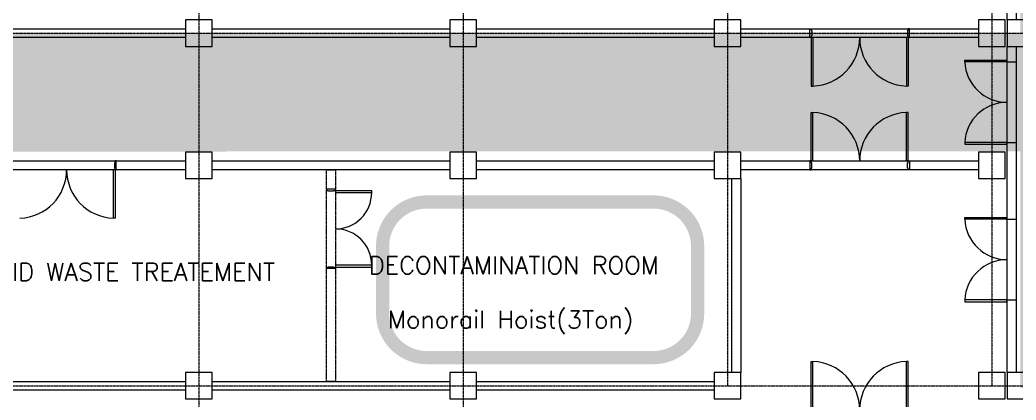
# Model space of a CAD drawing. Extents: x -59767 to 1106559, y -1290 to 1129522.
# Drawn here: x 100148 to 122758, y 266770 to 275395 of the extents above; entities that cross this region are included whole.
import ezdxf
from ezdxf.enums import TextEntityAlignment as Align

# ---------------------------------------------------------------- set-up
doc = ezdxf.new("R2010")
doc.units = 0
for name, pattern in [('CENTER', [2, 1.25, -0.25, 0.25, -0.25]), ('HID', [3, 2, -1]), ('HIDDEN', [0.375, 0.25, -0.125])]:
    doc.linetypes.add(name, pattern=pattern)
for name, color, linetype, lineweight in [('00_Crane', 1, 'CONTINUOUS', 15), ('COLUMN', 2, 'CONTINUOUS', 9), ('DOOR', 4, 'CONTINUOUS', 9), ('DRY WALL', 254, 'HIDDEN', 9), ('TEXT', 3, 'CONTINUOUS', 9), ('WALL', 7, 'CONTINUOUS', 9), ('WALL_200', 3, 'CONTINUOUS', 9), ('중간선', 5, 'CONTINUOUS', 9), ('중심선', 1, 'CENTER', 9)]:
    doc.layers.add(name, color=color, linetype=linetype, lineweight=lineweight)
doc.styles.get("Standard").update_dxf_attribs({"font": 'romans.shx', "bigfont": 'whtgtxt.shx'})
pattern_1 = [(0, (0, 0), (12.7, 21.9970453), [0, -25.4])]

# ---------------------------------------------------------------- blocks, each defined once
blk = doc.blocks.new('column600')
at = {"layer": 'COLUMN', "linetype": 'Continuous'}
blk.add_lwpolyline([(-300, -300), (300, -300), (300, 300), (-300, 300)], close=True, dxfattribs=at)

msp = doc.modelspace()

# ---------------------------------------------------------------- hatches: boundary and pattern name
at = {"layer": '중간선', "transparency": 33554585}
h = msp.add_hatch(dxfattribs=at)
h.set_pattern_fill('DOTS', color=6, scale=100)
h.set_pattern_definition([(0, (227552.1, 300.01), (79.375, 158.75), [0, -158.75])])
edge = h.paths.add_edge_path()
edge.add_line((62208.2, 275094.9), (122858.2, 275094.9))
edge.add_line((122858.2, 275094.9), (122858.2, 289094.9))
edge.add_line((122858.2, 289094.9), (146256.8, 289094.9))
edge.add_line((146256.8, 289094.9), (146256.8, 286394.9))
edge.add_line((146256.8, 286394.9), (125558.2, 286394.9))
edge.add_line((125558.2, 286394.9), (125558.2, 267044.9))
edge.add_line((125558.2, 267044.9), (122858.2, 267044.9))
edge.add_line((122858.2, 267044.9), (122858.2, 272716.1))
edge.add_line((122858.2, 272716.1), (62208.5, 272694.8))
edge.add_line((62208.5, 272694.8), (62208.2, 275094.9))
at = {"layer": '중간선'}
h = msp.add_hatch(dxfattribs=at)
h.set_pattern_fill('TRIDOTS', color=1)
h.set_pattern_definition(pattern_1)
edge = h.paths.add_edge_path()
edge.add_line((62508.2, 274794.9), (123158.2, 274794.9))
edge.add_line((123158.2, 274794.9), (123158.2, 288794.9))
edge.add_line((123158.2, 288794.9), (146556.8, 288794.9))
edge.add_line((146556.8, 288794.9), (146556.8, 282394.9))
edge.add_line((146556.8, 282394.9), (125858.2, 282394.9))
edge.add_line((125858.2, 282394.9), (125858.2, 266744.9))
edge.add_line((125858.2, 266744.9), (123158.2, 266744.9))
edge.add_line((123158.2, 266744.9), (123158.2, 272416.1))
edge.add_line((123158.2, 272416.1), (62508.5, 272394.8))
edge.add_line((62508.5, 272394.8), (62508.2, 274794.8))
h = msp.add_hatch(dxfattribs=at)
h.set_pattern_fill('TRIDOTS', color=1)
h.set_pattern_definition(pattern_1)
edge = h.paths.add_edge_path()
edge.add_line((62508.2, 274794.9), (123158.2, 274794.9))
edge.add_line((123158.2, 274794.9), (123158.2, 288794.9))
edge.add_line((123158.2, 288794.9), (146556.8, 288794.9))
edge.add_line((146556.8, 288794.9), (146556.8, 282394.9))
edge.add_line((146556.8, 282394.9), (125858.2, 282394.9))
edge.add_line((125858.2, 282394.9), (125858.2, 266744.9))
edge.add_line((125858.2, 266744.9), (123158.2, 266744.9))
edge.add_line((123158.2, 266744.9), (123158.2, 272416.1))
edge.add_line((123158.2, 272416.1), (62508.5, 272394.8))
edge.add_line((62508.5, 272394.8), (62508.2, 274794.8))

# ---------------------------------------------------------------- linework, layer by layer
at = {"layer": '00_Crane', "linetype": 'HID', "ltscale": 0.5, "const_width": 300}
msp.add_lwpolyline([(109380.5, 271264.5), (114529.6, 271264.5, -0.4142136), (115529.6, 270264.5), (115529.6, 268733.1, -0.4142136), (114529.6, 267733.1), (109380.5, 267733.1, -0.4142136), (108380.5, 268733.1), (108380.5, 270264.5, -0.4142136)], format="xyb", close=True, dxfattribs=at)
at = {"layer": 'DOOR', "color": 7}
for points in [[(107308.2, 271553.5), (107108.2, 271553.5), (107108.2, 271525.5), (107148.2, 271525.5), (107148.2, 271513.5), (107268.2, 271513.5), (107268.2, 271525.5), (107308.2, 271525.5)], [(107308.2, 269753.5), (107108.2, 269753.5), (107108.2, 269781.5), (107148.2, 269781.5), (107148.2, 269793.5), (107268.2, 269793.5), (107268.2, 269781.5), (107308.2, 269781.5)]]:
    msp.add_lwpolyline(points, close=True, dxfattribs=at)
for points in [[(108133.2, 271518.5), (107308.2, 271518.5), (107308.2, 271478.5), (108133.2, 271478.5), (108133.2, 271518.5)], [(108133.2, 269828.5), (107308.2, 269828.5), (107308.2, 269788.5), (108133.2, 269788.5), (108133.2, 269828.5)]]:
    msp.add_lwpolyline(points, dxfattribs=at)
for centre, start, end in [((107308.2, 271478.5), 270, 0), ((107308.2, 269828.5), 0, 90)]:
    msp.add_arc(centre, 825, start, end, dxfattribs=at)
at = {"layer": 'DRY WALL', "linetype": 'HIDDEN', "lineweight": 9, "ltscale": 0.5}
msp.add_lwpolyline([(107308.2, 271994.9), (107308.2, 267194.9), (107108.2, 267194.9), (107108.2, 271994.9)], close=True, dxfattribs=at)
at = {"layer": 'TEXT', "lineweight": 9}
for p, q in [((122549.9, 274442.3), (122749.9, 274442.3)), ((122549.9, 272612.3), (122749.9, 272612.3)), ((122549.9, 270870.9), (122749.9, 270870.9)), ((122549.9, 269040.9), (122749.9, 269040.9))]:
    msp.add_line(p, q, dxfattribs=at)
for points in [[(122549.9, 274482.3), (122549.9, 274442.3), (121594.9, 274442.3), (121594.9, 274482.3)], [(122549.9, 272572.3), (122549.9, 272612.3), (121594.9, 272612.3), (121594.9, 272572.3)], [(122549.9, 270910.9), (122549.9, 270870.9), (121594.9, 270870.9), (121594.9, 270910.9)], [(122549.9, 269000.9), (122549.9, 269040.9), (121594.9, 269040.9), (121594.9, 269000.9)]]:
    msp.add_lwpolyline(points, close=True, dxfattribs=at)
for centre, start, end in [((122550.5, 274483.8), 182.489, 269.96179), ((122550.5, 272570.7), 90.03821, 177.511), ((122550.5, 270912.4), 182.489, 269.96179), ((122550.5, 268999.4), 90.03821, 177.511)]:
    msp.add_arc(centre, 956.5, start, end, dxfattribs=at)
at = {"layer": 'WALL', "color": 0}
for p, q in [((118080.2, 275014.9), (118080.2, 275174.9)), ((120336.2, 275014.9), (120336.2, 275174.9)), ((118108.2, 274994.9), (118108.2, 273894.9)), ((118148.2, 274994.9), (118108.2, 274994.9)), ((118148.2, 274994.9), (118148.2, 273894.9)), ((120268.2, 274994.9), (120268.2, 273894.9)), ((120308.2, 274994.9), (120268.2, 274994.9)), ((120308.2, 274994.9), (120308.2, 273894.9)), ((118108.2, 273894.9), (118148.2, 273894.9)), ((120308.2, 273894.9), (120268.2, 273894.9)), ((118108.2, 272194.9), (118108.2, 273294.9)), ((118108.2, 273294.9), (118148.2, 273294.9)), ((118148.2, 272194.9), (118148.2, 273294.9)), ((120268.2, 272194.9), (120268.2, 273294.9)), ((120308.2, 273294.9), (120268.2, 273294.9)), ((120308.2, 272194.9), (120308.2, 273294.9)), ((102336.2, 272014.9), (102336.2, 272174.9)), ((118080.2, 272174.9), (118080.2, 272014.9)), ((118148.2, 272194.9), (118108.2, 272194.9)), ((120308.2, 272194.9), (120268.2, 272194.9)), ((120336.2, 272174.9), (120336.2, 272014.9)), ((102268.2, 271994.9), (102268.2, 270894.9)), ((102308.2, 271994.9), (102268.2, 271994.9)), ((102308.2, 271994.9), (102308.2, 270894.9)), ((102308.2, 270894.9), (102268.2, 270894.9)), ((118108.2, 266544.9, -0.2), (118108.2, 267644.9, -0.2)), ((118108.2, 267644.9, -0.2), (118148.2, 267644.9, -0.2)), ((118148.2, 266544.9, -0.2), (118148.2, 267644.9, -0.2)), ((120268.2, 266544.9, -0.2), (120268.2, 267644.9, -0.2)), ((120308.2, 267644.9, -0.2), (120268.2, 267644.9, -0.2)), ((120308.2, 266544.9, -0.2), (120308.2, 267644.9, -0.2))]:
    msp.add_line(p, q, dxfattribs=at)
at = {"layer": 'WALL', "color": 0, "lineweight": 60}
for p, q in [((107148.2, 271513.5), (107148.2, 271525.5)), ((107148.2, 269793.5), (107148.2, 269781.5))]:
    msp.add_line(p, q, dxfattribs=at)
at = {"layer": 'WALL', "color": 0}
for points in [[(118080.2, 274994.9), (118080.2, 275194.9), (118108.2, 275194.9), (118108.2, 275154.9), (118120.2, 275154.9), (118120.2, 275034.9), (118108.2, 275034.9), (118108.2, 274994.9)], [(120336.2, 274994.9), (120336.2, 275194.9), (120308.2, 275194.9), (120308.2, 275154.9), (120296.2, 275154.9), (120296.2, 275034.9), (120308.2, 275034.9), (120308.2, 274994.9)], [(102336.2, 271994.9), (102336.2, 272194.9), (102308.2, 272194.9), (102308.2, 272154.9), (102296.2, 272154.9), (102296.2, 272034.9), (102308.2, 272034.9), (102308.2, 271994.9)], [(118080.2, 272194.9), (118080.2, 271994.9), (118108.2, 271994.9), (118108.2, 272034.9), (118120.2, 272034.9), (118120.2, 272154.9), (118108.2, 272154.9), (118108.2, 272194.9)], [(120336.2, 272194.9), (120336.2, 271994.9), (120308.2, 271994.9), (120308.2, 272034.9), (120296.2, 272034.9), (120296.2, 272154.9), (120308.2, 272154.9), (120308.2, 272194.9)]]:
    msp.add_lwpolyline(points, close=True, dxfattribs=at)
for centre, start, end in [((118108.2, 274994.9), 272.08394, 0), ((120308.2, 274994.9), 180, 267.91606), ((118108.2, 272194.9), 0, 87.91606), ((120308.2, 272194.9), 92.08394, 180), ((100108.2, 271994.9), 272.08394, 0), ((102308.2, 271994.9), 180, 267.91606), ((118108.2, 266544.9, -0.2), 0, 87.91606), ((120308.2, 266544.9, -0.2), 92.08394, 180)]:
    msp.add_arc(centre, 1100, start, end, dxfattribs=at)
at = {"layer": 'WALL_200', "ltscale": 0.5}
for points in [[(122758.2, 281794.9), (122758.2, 275394.8), (122558.2, 275394.8), (122558.2, 281794.9)], [(98508.2, 275194.9), (103908.2, 275194.9), (103908.2, 274994.9), (98508.2, 274994.9)], [(104508.2, 275194.9), (109908.2, 275194.9), (109908.2, 274994.9), (104508.2, 274994.9)], [(110508.2, 275194.9), (115908.2, 275194.9), (115908.2, 274994.9), (110508.2, 274994.9)], [(116508.2, 275194.9), (121908.2, 275194.9), (121908.2, 274994.9), (116508.2, 274994.9)], [(122758.2, 274794.9), (122758.2, 267394.8), (122558.2, 267394.8), (122558.2, 274794.9)], [(98508.2, 272194.9), (103908.2, 272194.9), (103908.2, 271994.9), (98508.2, 271994.9)], [(104508.2, 272194.9), (109908.2, 272194.9), (109908.2, 271994.9), (104508.2, 271994.9)], [(110508.2, 272194.9), (115908.2, 272194.9), (115908.2, 271994.9), (110508.2, 271994.9)], [(116508.2, 272194.9), (121908.2, 272194.9), (121908.2, 271994.9), (116508.2, 271994.9)], [(116508.2, 271794.9), (116508.2, 267394.9), (116308.2, 267394.9), (116308.2, 271794.9)], [(98508.2, 267194.9), (103908.2, 267194.9), (103908.2, 266994.9), (98508.2, 266994.9)], [(104508.2, 267194.9), (109908.2, 267194.9), (109908.2, 266994.9), (104508.2, 266994.9)], [(110508.2, 267194.9), (115908.2, 267194.9), (115908.2, 266994.9), (110508.2, 266994.9)]]:
    msp.add_lwpolyline(points, close=True, dxfattribs=at)
at = {"layer": '중심선'}
for p, q in [((104208.2, 303942.2), (104208.2, 240444.9)), ((110208.2, 303942.2), (110208.2, 240444.9)), ((116208.2, 303942.2), (116208.2, 267094.9)), ((122208.2, 303942.2), (122208.2, 267094.9)), ((62208.2, 275094.9), (154858.2, 275094.9)), ((62208.2, 267094.9), (154858.2, 267094.9))]:
    msp.add_line(p, q, dxfattribs=at)

# ---------------------------------------------------------------- block references
at = {"layer": 'COLUMN', "linetype": 'Continuous'}
for p in [(104208.2, 275094.9), (110208.2, 275094.9), (110208.2, 275094.9), (116208.2, 275094.9), (122208.2, 275094.9), (122858.2, 275094.9), (104208.2, 272094.9), (110208.2, 272094.9), (116208.2, 272094.9), (122208.2, 272094.9), (104208.2, 267094.9), (110208.2, 267094.9), (116208.2, 267094.9), (122208.2, 267094.9), (122858.2, 267094.9)]:
    msp.add_blockref('column600', p, dxfattribs=at)

# ---------------------------------------------------------------- texts
at = {"layer": 'TEXT', "lineweight": 9}
for s, p in [('DECONTAMINATION ROOM', (108070.4, 269506.9)), ('LIQUID WASTE TREATEMENT', (98791, 269358.7)), ('Monorail Hoist(3Ton)', (108500.7, 268277.7))]:
    msp.add_text(s, height=400, dxfattribs=at).set_placement(p, align=Align.BOTTOM_LEFT)

doc.saveas('drawing.dxf')
